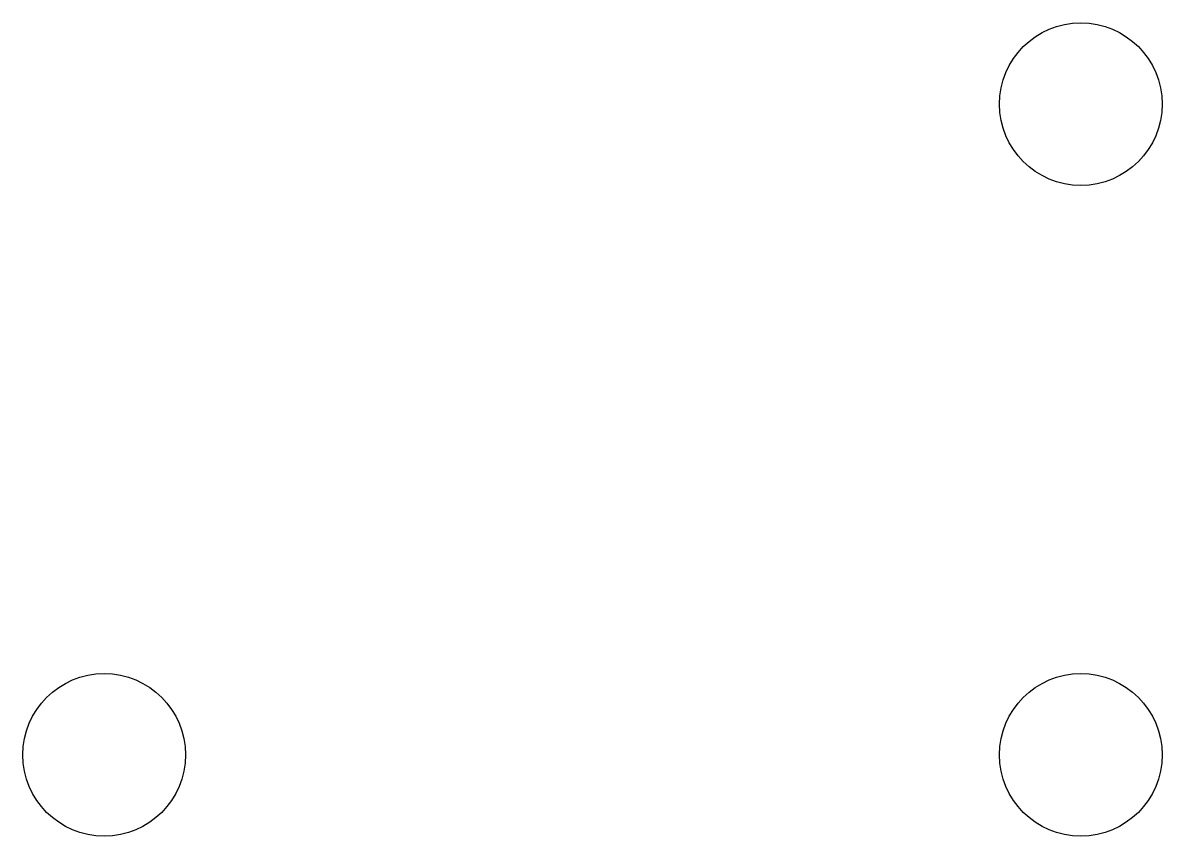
# Model space of a CAD drawing. Header units: millimetres. Extents: x -10 to 130, y -10 to 90.
import ezdxf

# ---------------------------------------------------------------- set-up
doc = ezdxf.new("R2010")
doc.units = ezdxf.units.MM

msp = doc.modelspace()

# ---------------------------------------------------------------- linework, layer by layer
for centre in [(120, 80), (0, 0), (120, 0)]:
    msp.add_circle(centre, 10)

doc.saveas('drawing.dxf')
